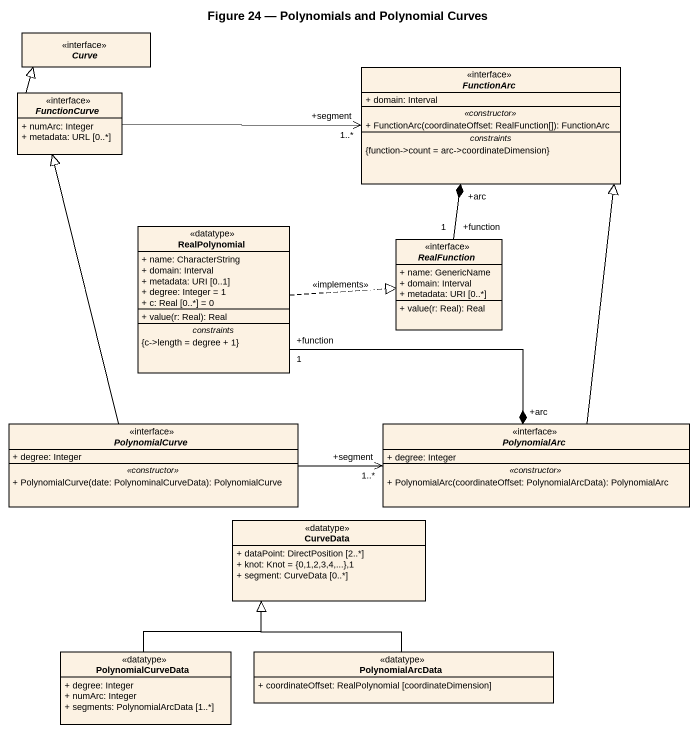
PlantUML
@startuml
title Figure 24 — Polynomials and Polynomial Curves
hide circle
hide empty members
skinparam classAttributeIconSize 0
interface Curve
interface FunctionArc {
  + domain: Interval
  .. <<constructor>> ..
  + FunctionArc(coordinateOffset: RealFunction[]): FunctionArc
  -- constraints --
  {function->count = arc->coordinateDimension}
}
interface FunctionCurve {
  + numArc: Integer
  + metadata: URL [0..*]
}
class RealPolynomial <<datatype>> {
  + name: CharacterString
  + domain: Interval
  + metadata: URI [0..1]
  + degree: Integer = 1
  + c: Real [0..*] = 0
  --
  + value(r: Real): Real
  -- constraints --
  {c->length = degree + 1}
}
interface RealFunction {
  + name: GenericName
  + domain: Interval
  + metadata: URI [0..*]
  + value(r: Real): Real
}
interface PolynomialCurve {
  + degree: Integer
  .. <<constructor>> ..
  + PolynomialCurve(date: PolynominalCurveData): PolynomialCurve
}
interface PolynomialArc {
  + degree: Integer
  .. <<constructor>> ..
  + PolynomialArc(coordinateOffset: PolynomialArcData): PolynomialArc
}
class CurveData <<datatype>> {
  + dataPoint: DirectPosition [2..*]
  + knot: Knot = {0,1,2,3,4,...},1
  + segment: CurveData [0..*]
}
class PolynomialCurveData <<datatype>> {
  + degree: Integer
  + numArc: Integer
  + segments: PolynomialArcData [1..*]
}
class PolynomialArcData <<datatype>> {
  + coordinateOffset: RealPolynomial [coordinateDimension]
}
FunctionCurve -up-|> Curve
FunctionCurve -right-> "+segment\n1..*" FunctionArc
RealPolynomial .right.|> RealFunction : <<implements>>
RealPolynomial "+function\n1" -right-* "+arc" PolynomialArc
RealFunction "+function\n1" -up-* "+arc" FunctionArc
PolynomialCurve -up-|> FunctionCurve
PolynomialCurve -right-> "+segment\n1..*" PolynomialArc
PolynomialArc -up-|> FunctionArc
PolynomialCurveData -up-|> CurveData
PolynomialArcData -up-|> CurveData
@enduml
